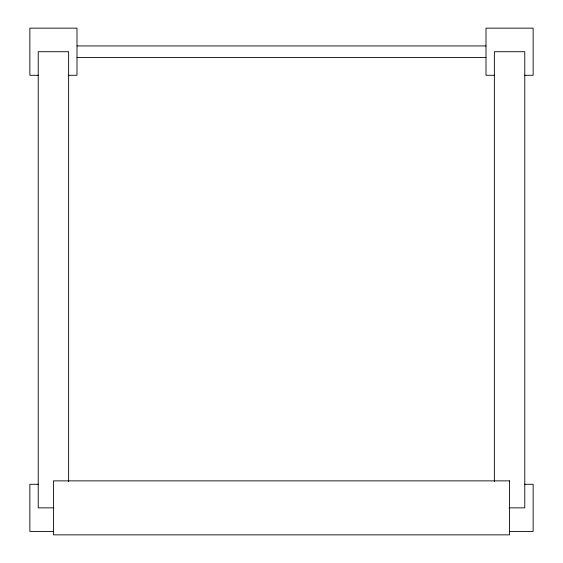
<?xml version="1.0" encoding="UTF-8"?>
<svg xmlns="http://www.w3.org/2000/svg" width="563" height="563" viewBox="0 0 563 563"><rect width="100%" height="100%" fill="white"/><g stroke="black" fill="none" stroke-linecap="round" stroke-linejoin="round"><path stroke-width="0.84" d="M77.061 45.941L485.939 45.941M77.061 57.496L485.939 57.496M38.587 75.287L29.86 75.287L29.86 28.15L76.997 28.15L76.997 75.287L68.264 75.287M494.736 75.287L486.003 75.287L486.003 28.15L533.14 28.15L533.14 75.287L524.413 75.287M38.587 484.293L29.86 484.293L29.86 531.43L53.429 531.43M524.413 484.293L533.14 484.293L533.14 531.43L509.571 531.43M53.865 507.861L38.221 507.861L38.221 51.719L68.63 51.719L68.63 481.492M509.135 507.861L524.779 507.861L524.779 51.719L494.37 51.719L494.37 481.492M509.571 480.872L53.429 480.872L53.429 534.85L509.571 534.85L509.571 480.872"/></g></svg>
